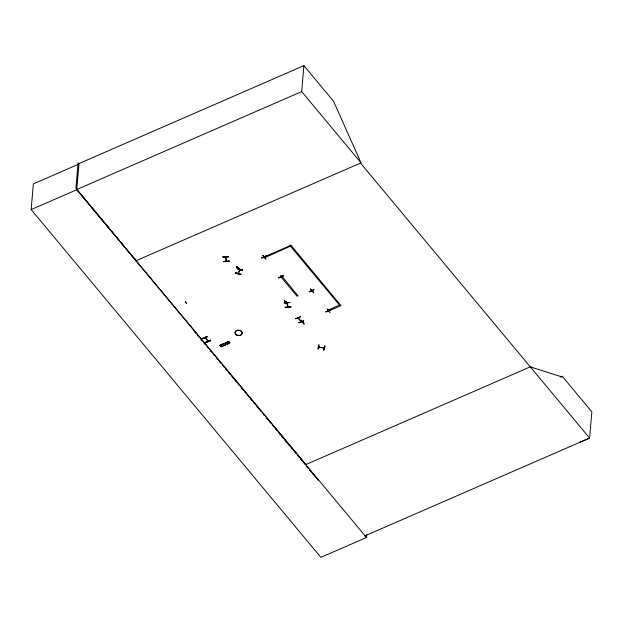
<?xml version="1.0" encoding="UTF-8"?>
<svg xmlns="http://www.w3.org/2000/svg" width="623" height="623" viewBox="0 0 623 623"><rect width="100%" height="100%" fill="white"/><g stroke="black" fill="none" stroke-linecap="round" stroke-linejoin="round"><path stroke-width="0.93" d="M229.241 261.263C218.432 261.38 225.09 262.244 229.217 260.842M229.209 261.084L223.532 261.543M366.737 534.651L366.495 537.509L320.892 557.359L31.15 209.585L33.354 183.902L78.95 164.044M78.101 162.712L75.913 188.177L136.087 260.71L135.292 258.942M366.495 537.509L76.754 189.727L78.996 163.561L303.899 65.641L333.554 101.238L360.99 162.79L360.468 163.024L589.599 438.055L579.865 442.361M207.56 336.35L202.724 338.453M208.3 341.233L205.045 337.682L205.099 337.284L205.411 338.071L205.598 337.526M205.263 337.214L205.535 337.907M205.411 338.071L205.232 337.588M210.675 340.065C211.641 341.334 205.567 342.798 205.839 342.167M207.825 341.054L207.872 340.617M207.841 340.991L208.043 340.547M208.121 340.563L208.035 341.311M208.292 341.256L205.325 337.65M222.863 257.05L228.563 256.801L222.878 256.824M225.651 256.551L225.651 257.392L225.962 256.925M225.853 256.59L225.884 257.392L225.845 256.544M226.165 260.43L226.25 261.185L226.414 260.375M226.219 260.383L226.219 261.177L225.604 256.988M226.422 260.788L226.484 260.414M220.044 345.29L228.696 341.606M220.931 344.901L221.959 346.139M221.072 346.52L229.786 342.814L221.126 346.816L220.791 346.419M221.523 344.644L222.551 345.882M222.395 344.348L223.439 345.492M223.19 343.912L224.225 345.15M224.078 343.53L225.105 344.76M240.937 274.065C241.078 275.093 234.91 273.326 235.478 272.547M236.841 266.465C236.039 266.878 239.621 271.231 239.894 270.187M237.231 268.778L242.783 270.078L237.254 268.552M238.399 268.022C238.204 268.638 239.193 268.677 238.484 268.209M238.227 272.742L238.095 273.489L238.111 273.022M238.554 268.209L238.539 268.599L238.858 267.976M238.305 272.718L238.282 273.544L238.492 272.773M238.788 268.264L238.734 267.874M239.676 269.479L239.902 269.954M238.079 273.396L240.081 269.191M261.808 257.945L266.683 255.71L261.831 257.79M264.284 257.361L263.661 257.174M263.747 257.572L263.739 256.98M263.895 257.167L263.638 257.439M264.059 257.229L264.066 256.692M264.207 256.629L263.817 257.556M264.432 257.354L264.409 256.598L264.043 257.213M290.443 246.186L264.635 257.735L264.705 256.878M265.78 258.919L262.953 255.282M278.388 277.64C278.099 278.271 284.197 276.846 283.239 275.561M280.381 276.542L280.436 276.106M280.56 276.098L280.895 276.76L280.63 276.433M280.708 276.441L280.677 276.853L280.607 276.028M280.895 276.308L280.841 276.69M281.557 276.106L280.615 276.511L297.085 296.283L298.02 295.87L281.58 275.787M135.557 260.944L361.036 162.837L301.672 91.589L303.899 65.641M287.639 303.977C287.367 305.036 283.792 300.652 284.586 300.263M289.843 245.47L340.041 305.722M290.91 307.084L285.256 307.591L285.225 307.147M327.48 310.207L328.056 311.251L340.952 305.636L290.785 245.057M286.144 301.812L286.113 302.186M286.3 301.999L286.175 302.412L286.315 302.023M286.479 301.672L286.619 302.248L286.603 301.773M286.712 301.898L286.089 302.248L286.603 302.233M287.001 302.513L287.935 307.116L287.912 306.656M287.055 302.895L287.024 303.269M286.969 302.887L287.195 302.49M287.312 303.308L287.343 302.871M287.865 306.314L288.099 306.711M288.067 306.298L288.052 306.641M288.2 306.633L288.13 307.1L287.203 302.926M289.905 302.404L284.189 302.887M290.879 306.648L290.91 307.092M295.66 318.781L300.496 316.679M295.684 318.789L300.481 316.827M298.035 317.613L297.989 318.041M301.221 321.53L298.199 317.543M298.37 318.135L298.316 317.598M298.534 317.855L298.316 318.361M298.775 322.496C298.495 323.127 304.569 321.663 303.611 320.393M300.808 320.946L301.275 321.585L301.275 321.149M301.088 321.281L301.057 321.694L300.979 320.876M301.096 320.082L304.133 324.015L300.831 320.37M302.583 321.717C302.708 322.223 303.409 322.379 302.653 321.632M302.794 322.216L302.809 321.818M303.128 322.068L303.183 321.632M309.203 291.813L313.906 289.742M310.464 288.994L313.774 292.81L310.495 288.994M311.484 290.777L311.57 291.377L311.749 290.583M311.586 290.661L311.609 291.338M312.061 290.754L311.858 291.447L311.78 290.622M311.804 291.377L311.952 290.63M314.054 289.734L309.055 291.821M318.08 348.966L319.031 344.799M318.587 346.653L318.626 347.229L324.178 348.101L324.24 347.579M318.555 347.027L318.711 346.629M319.108 346.692L319.085 347.299L319.062 346.902M319.202 346.863L319.023 347.276M330.611 309.584C331.576 310.861 325.486 312.294 325.759 311.664M323.672 347.486L323.656 348.055L323.742 347.455M330.065 312.691L326.974 308.813M323.773 349.916L324.965 345.967L324.03 350.157L323.734 349.892M324.1 348.101L324.131 347.517M323.719 350.103L324.692 345.734M328.08 310.877L327.807 310.129M327.971 310.822L327.932 310.122M328.274 310.332L328.033 311.196L327.978 310.052M328.266 310.784L327.908 310.394L328.119 311.157M327.893 311.056L328.329 310.449M328.57 310.573L328.469 311.033L328.469 310.449M339.442 304.997L327.457 310.527M560.404 377.016L562.195 376.237L562.125 376.985L530.282 366.854M263.724 257.377L264.175 257.206M303.144 322.029L302.778 322.192M235.362 272.967L240.828 274.47M235.447 272.757L240.914 274.252M298.043 318.073L298.487 318.267M264.175 257.011L264.487 257.385L264.378 256.933M236.553 266.784L239.847 270.359M284.298 300.582L287.359 304.289M284.524 300.457L287.624 304.195M318.026 349.114L318.727 344.94M238.352 273.466L240.073 269.58M185.156 302.069C186.799 301.688 184.307 302.638 185.592 301.882M318.61 347.034L324.209 347.953M225.612 256.933L225.682 257.361M301.672 91.589L76.769 189.517L305.909 464.548M31.15 209.585L76.754 189.727M290.754 245.384L264.035 257.011L264.635 257.735M202.709 338.608L207.545 336.506M205.824 342.385L210.683 340.251L205.847 342.377M220.238 345.679L219.95 345.391L221.064 346.614L229.786 342.814L228.758 341.575L219.95 345.383M220.083 345.547L228.968 341.817L220.308 345.812M220.293 345.812L229.038 342.011L228.766 341.575M229.591 342.572L220.768 346.38L229.661 342.767M221.11 346.809L229.848 343M303.619 320.58L298.799 322.737M530.812 366.628L305.379 464.781L303.518 462.539M364.696 535.975L589.599 438.055L591.85 411.834L562.195 376.237M300.808 320.409L304.071 324.015M325.743 311.882L330.642 309.826M311.796 290.98L311.383 291.237L312.076 291.354M262.75 255.36L265.795 259.067M284.228 303.035L289.89 302.544M285.217 307.357L290.871 306.835L285.217 307.388M222.855 256.964L228.563 256.715M301.034 321.655L298.035 318.026M237.246 268.692L242.713 270.218M225.822 256.964L226.445 261.13M186.659 302.965C185.498 302.794 187.71 303.681 186.176 303.183M227.87 341.965L228.906 343.203M207.568 336.568L202.732 338.678M194.656 331.872L195.895 333.367M197.764 335.61L199.01 337.098M200.871 339.34L202.117 340.836M203.986 343.071L205.232 344.566M207.093 346.809L208.339 348.304M210.208 350.539L211.446 352.034M213.315 354.277L214.561 355.764M216.422 358.007L217.668 359.502M219.537 361.737L220.783 363.232M222.645 365.475L223.891 366.963M225.76 369.205L226.998 370.701M228.867 372.943L230.113 374.431M231.974 376.674L233.22 378.169M235.089 380.404L236.335 381.899M238.196 384.142L239.442 385.629M241.311 387.872L242.549 389.367M244.418 391.61L245.664 393.097M247.526 395.34L248.772 396.835M250.641 399.07L251.887 400.566M253.748 402.808L254.994 404.296M256.863 406.539L258.101 408.034M259.97 410.269L261.216 411.764M263.077 414.007L264.323 415.502M266.192 417.737L267.438 419.232M269.3 421.475L270.546 422.962M272.415 425.205L273.653 426.7M275.522 428.935L276.768 430.431M278.629 432.674L280.498 434.916M281.744 436.404L283.605 438.647M284.851 440.142L286.72 442.377M287.966 443.872L289.827 446.115M291.073 447.602L292.942 449.845M294.181 451.34L296.05 453.575M297.296 455.07L299.157 457.313M300.403 458.808L302.272 461.043M309.709 469.968L311.562 472.195M318.353 480.356L312.793 473.682L314.623 475.917M309.693 469.976L311.539 472.203M266.691 255.928L261.839 258.015M236.795 266.644L239.816 270.405L236.795 266.644M283.247 275.748L278.372 277.858L283.255 275.771M308.471 468.488L306.617 466.261L308.463 468.488M236.226 334.824A3.567 2.64 4.9 0 0 242.106 333.671A3.567 2.64 4.9 0 0 237.55 330.4A3.567 2.64 4.9 0 0 236.226 334.824M236.242 334.668A3.567 2.64 4.9 0 0 242.121 333.515A3.567 2.64 4.9 0 0 237.565 330.245A3.567 2.64 4.9 0 0 236.242 334.668"/></g></svg>
